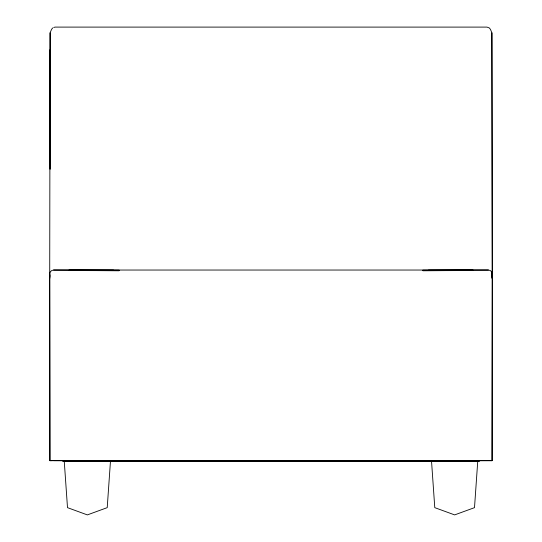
<?xml version="1.0" encoding="UTF-8"?>
<svg xmlns="http://www.w3.org/2000/svg" width="542" height="542" viewBox="0 0 542 542"><rect width="100%" height="100%" fill="white"/><g stroke="black" fill="none" stroke-linecap="round" stroke-linejoin="round"><path stroke-width="0.81" d="M50.101 32.825L50.094 169.07L50.101 32.825L51.558 29.363L52.723 27.927M62.872 461.249L479.128 461.249L62.872 460.937L492.231 460.646L492.272 273.893L491.757 271.962L490.347 270.553L488.417 270.038L68.997 270.038M479.128 461.249L50.074 460.646L49.715 278.486L50.04 49.952L50.135 66.89M110.487 460.937L107.221 507.651L87.357 514.9L67.499 507.651L64.234 460.937M477.766 460.937L474.501 507.651L454.643 514.9L434.779 507.651L431.513 460.937M49.715 278.486L50.074 275.925L49.729 273.893L50.243 271.962L51.653 270.553L53.583 270.038L119.159 270.167M53.726 27.5L54.993 27.1L487.007 27.1L489.277 27.927L490.442 29.363L491.899 32.825L492.285 278.486L491.926 460.646L488.376 460.646M488.417 270.038L428.397 270.167M51.7 460.646L49.769 460.646L49.729 273.893M422.841 270.167L473.003 270.038M431.75 461.012L110.25 461.012M113.603 270.167L53.583 270.038M49.769 460.646L63.163 460.646L53.861 460.646M492.231 460.646L478.837 460.646L488.139 460.646M490.503 460.463L491.709 460.646M491.757 271.962L492.285 278.486L491.899 32.825M491.858 274.34L492.285 278.486L492.272 273.893M50.04 49.952L50.135 69.43M457.583 270.553L422.841 270.688L473.003 270.553L457.583 270.553M84.416 270.553L68.997 270.553L119.159 270.688L84.416 270.553"/></g></svg>
